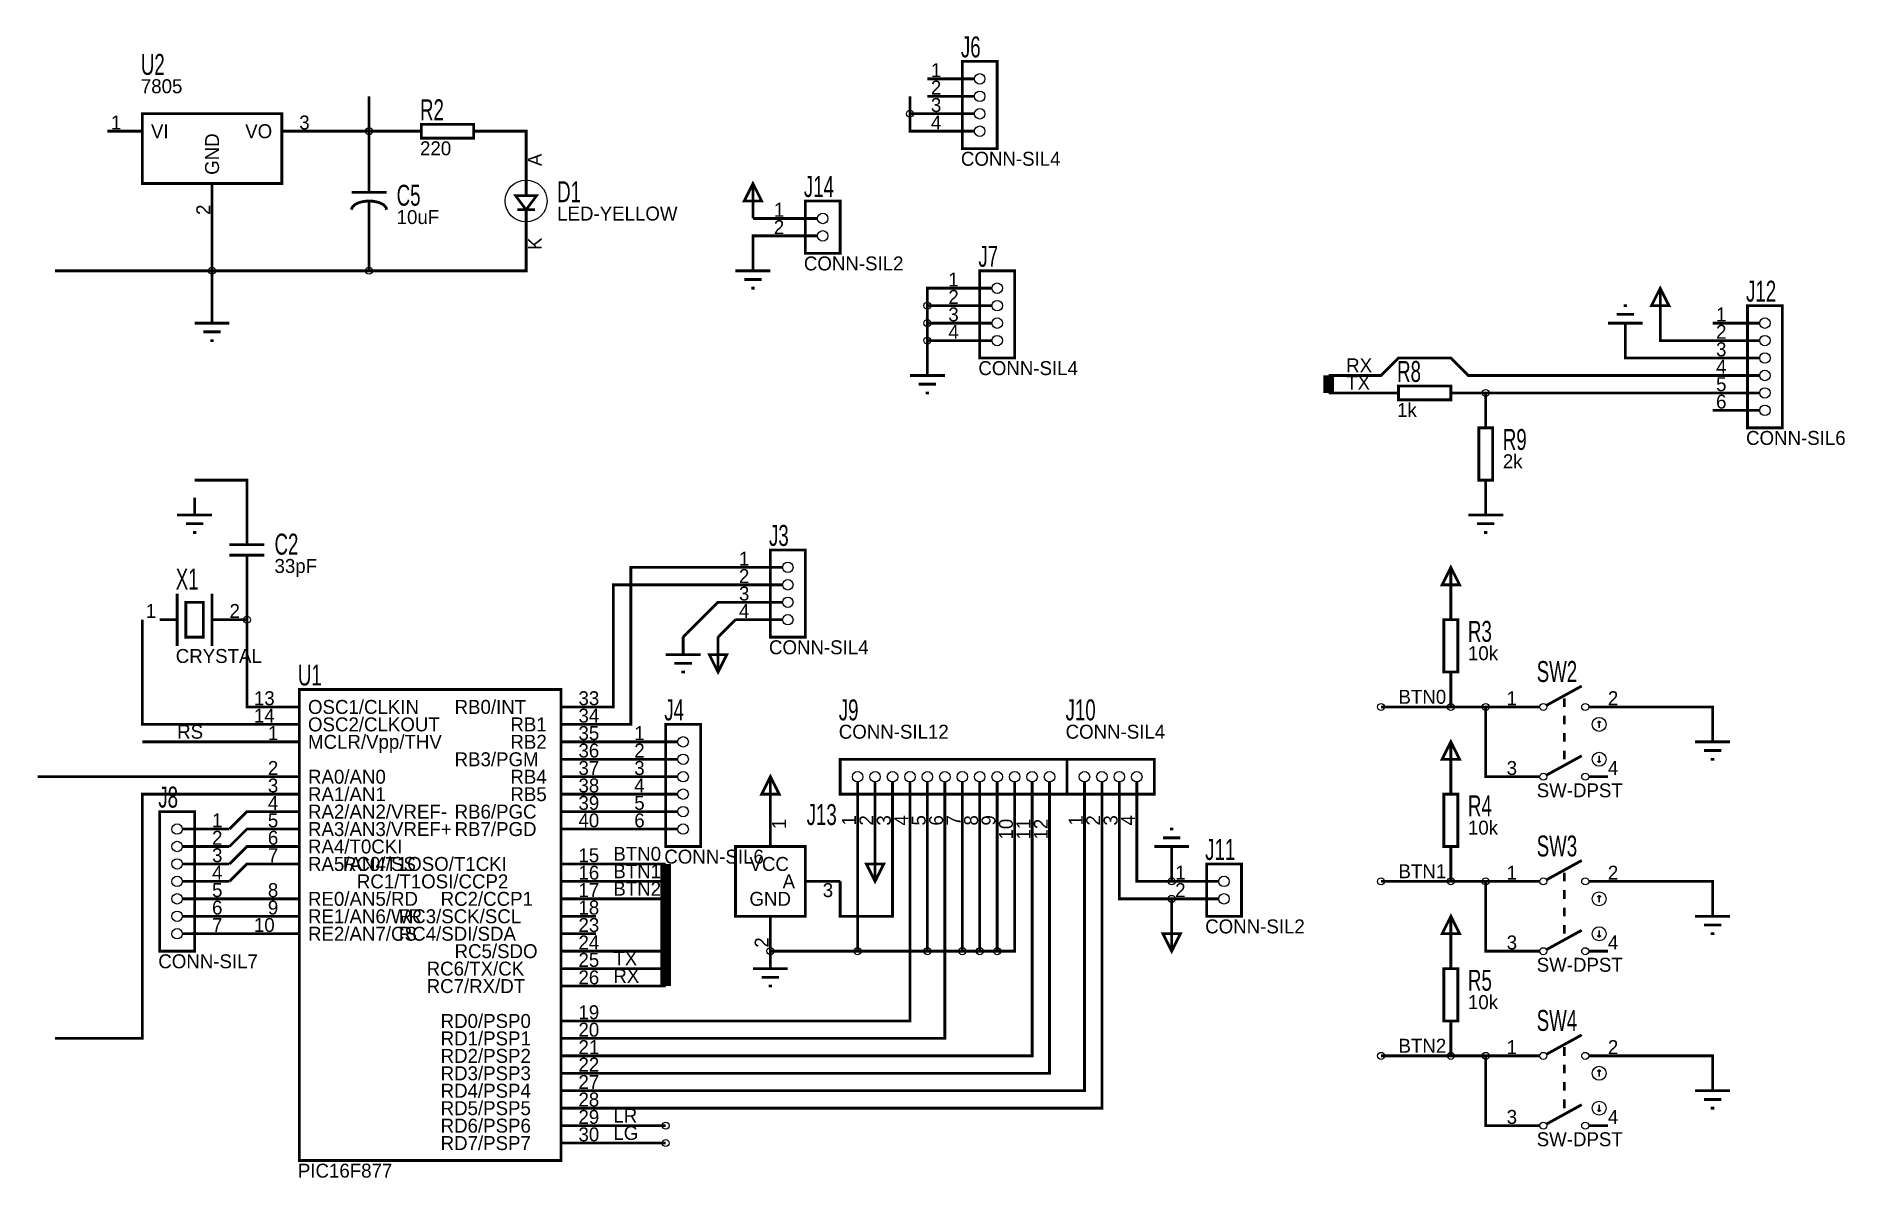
# Model space of a CAD drawing. Header units: inches. Extents: x -6 to 4.4, y -2.6 to 3.9.
import ezdxf

# ---------------------------------------------------------------- set-up
doc = ezdxf.new("R2010")
doc.units = ezdxf.units.IN
doc.layers.get('0').update_dxf_attribs({"linetype": 'CONTINUOUS'})

msp = doc.modelspace()

# ---------------------------------------------------------------- linework, layer by layer
for points, const_width in [([(-0.7, 3.3), (-0.5, 3.3), (-0.5, 3.8), (-0.7, 3.8), (-0.7, 3.3)], 0.016), ([(-0.9, 3.7), (-0.7, 3.7)], 0.016), ([(-0.63, 3.7), (-0.7, 3.7)], 0.016), ([(-4.1, 3.4), (-4.1, 3.6)], 0.016), ([(-0.9, 3.5), (-1, 3.5), (-1, 3.6)], 0.016), ([(-0.9, 3.6), (-0.7, 3.6)], 0.016), ([(-0.63, 3.6), (-0.7, 3.6)], 0.016), ([(-5.4, 3.1), (-4.6, 3.1), (-4.6, 3.5), (-5.4, 3.5), (-5.4, 3.1)], 0.016), ([(-3.8, 3.36), (-3.5, 3.36), (-3.5, 3.44), (-3.8, 3.44), (-3.8, 3.36)], 0.016), ([(-0.9, 3.4), (-1, 3.4), (-1, 3.5)], 0.016), ([(-0.9, 3.5), (-0.7, 3.5)], 0.016), ([(-0.63, 3.5), (-0.7, 3.5)], 0.016), ([(-5.6, 3.4), (-5.4, 3.4)], 0.016), ([(-4.4, 3.4), (-4.6, 3.4)], 0.016), ([(-4.4, 3.4), (-4.1, 3.4)], 0.016), ([(-3.9, 3.4), (-4.1, 3.4)], 0.016), ([(-4.1, 3.2), (-4.1, 3.4)], 0.016), ([(-3.9, 3.4), (-3.8, 3.4)], 0.016), ([(-3.4, 3.4), (-3.5, 3.4)], 0.016), ([(-3.2, 3.2), (-3.2, 3.4), (-3.4, 3.4)], 0.016), ([(-0.9, 3.4), (-0.7, 3.4)], 0.016), ([(-0.63, 3.4), (-0.7, 3.4)], 0.016), ([(-4.1, 3.2), (-4.1, 3.1)], 0.016), ([(-3.2, 3.2), (-3.2, 3.1)], 0.016), ([(-1.95, 3), (-1.9, 3.1), (-1.85, 3), (-1.95, 3)], 0.016), ([(-5, 2.9), (-5, 3.1)], 0.016), ([(-4, 3.05), (-4.2, 3.05)], 0.016), ([(-4.1, 3), (-4.119, 2.999), (-4.137, 2.996), (-4.154, 2.992), (-4.169, 2.986), (-4.182, 2.979), (-4.191, 2.97), (-4.198, 2.961), (-4.2, 2.95)], 0.016), ([(-4.1, 3.1), (-4.1, 3.05)], 0.016), ([(-4.1, 3), (-4.081, 2.999), (-4.063, 2.996), (-4.046, 2.992), (-4.031, 2.986), (-4.018, 2.979), (-4.009, 2.97), (-4.002, 2.961), (-4, 2.95)], 0.016), ([(-4.1, 3), (-4.1, 2.9)], 0.016), ([(-3.2, 2.95), (-3.26, 3.03), (-3.14, 3.03), (-3.2, 2.95)], 0.015), ([(-3.2, 3.1), (-3.2, 3.03)], 0.016), ([(-1.9, 2.9), (-1.9, 3.1)], 0.016), ([(-1.6, 2.7), (-1.4, 2.7), (-1.4, 3), (-1.6, 3), (-1.6, 2.7)], 0.016), ([(-5, 2.9), (-5, 2.6)], 0.016), ([(-4.1, 2.8), (-4.1, 2.9)], 0.016), ([(-3.15, 2.95), (-3.25, 2.95)], 0.015), ([(-3.2, 2.95), (-3.2, 2.9)], 0.016), ([(-3.2, 2.8), (-3.2, 2.9)], 0.016), ([(-1.8, 2.9), (-1.9, 2.9)], 0.016), ([(-1.8, 2.9), (-1.6, 2.9)], 0.016), ([(-1.53, 2.9), (-1.6, 2.9)], 0.016), ([(-4.1, 2.8), (-4.1, 2.6)], 0.016), ([(-3.2, 2.8), (-3.2, 2.6), (-4.1, 2.6)], 0.016), ([(-1.8, 2.8), (-1.9, 2.8), (-1.9, 2.7)], 0.016), ([(-1.8, 2.8), (-1.6, 2.8)], 0.016), ([(-1.53, 2.8), (-1.6, 2.8)], 0.016), ([(-1.9, 2.7), (-1.9, 2.6)], 0.016), ([(-5.9, 2.6), (-5, 2.6)], 0.016), ([(-5, 2.6), (-4.1, 2.6)], 0.016), ([(-5, 2.6), (-5, 2.4)], 0.016), ([(-2, 2.6), (-1.8, 2.6)], 0.016), ([(-0.6, 2.1), (-0.4, 2.1), (-0.4, 2.6), (-0.6, 2.6), (-0.6, 2.1)], 0.016), ([(-1.95, 2.55), (-1.85, 2.55)], 0.016), ([(-1.91, 2.5), (-1.89, 2.5)], 0.016), ([(-0.8, 2.5), (-0.9, 2.5), (-0.9, 2.4)], 0.016), ([(-0.8, 2.5), (-0.6, 2.5)], 0.016), ([(-0.53, 2.5), (-0.6, 2.5)], 0.016), ([(3.25, 2.4), (3.3, 2.5), (3.35, 2.4), (3.25, 2.4)], 0.016), ([(3.3, 2.3), (3.3, 2.5)], 0.016), ([(-5, 2.4), (-5, 2.3)], 0.016), ([(-0.8, 2.4), (-0.9, 2.4), (-0.9, 2.3)], 0.016), ([(-0.8, 2.4), (-0.6, 2.4)], 0.016), ([(-0.53, 2.4), (-0.6, 2.4)], 0.016), ([(3.11, 2.4), (3.09, 2.4)], 0.016), ([(3.8, 1.7), (4, 1.7), (4, 2.4), (3.8, 2.4), (3.8, 1.7)], 0.016), ([(-5.1, 2.3), (-4.9, 2.3)], 0.016), ([(-0.8, 2.3), (-0.9, 2.3)], 0.016), ([(-0.9, 2.3), (-0.9, 2.2)], 0.016), ([(-0.8, 2.3), (-0.6, 2.3)], 0.016), ([(-0.53, 2.3), (-0.6, 2.3)], 0.016), ([(3.2, 2.3), (3, 2.3)], 0.016), ([(3.15, 2.35), (3.05, 2.35)], 0.016), ([(3.1, 2.2), (3.1, 2.3)], 0.016), ([(3.6, 2.2), (3.3, 2.2), (3.3, 2.3)], 0.016), ([(3.6, 2.3), (3.8, 2.3)], 0.016), ([(3.87, 2.3), (3.8, 2.3)], 0.016), ([(-5.05, 2.25), (-4.95, 2.25)], 0.016), ([(-5.01, 2.2), (-4.99, 2.2)], 0.016), ([(-0.9, 2.1), (-0.9, 2.2)], 0.016), ([(-0.8, 2.2), (-0.9, 2.2)], 0.016), ([(-0.8, 2.2), (-0.6, 2.2)], 0.016), ([(-0.53, 2.2), (-0.6, 2.2)], 0.016), ([(3.6, 2.1), (3.1, 2.1), (3.1, 2.2)], 0.016), ([(3.6, 2.2), (3.8, 2.2)], 0.016), ([(3.87, 2.2), (3.8, 2.2)], 0.016), ([(-0.9, 2.1), (-0.9, 2)], 0.016), ([(3.6, 2), (2.2, 2), (2.1, 2.1), (1.8, 2.1), (1.7, 2), (1.4, 2)], 0.016), ([(3.6, 2.1), (3.8, 2.1)], 0.016), ([(3.87, 2.1), (3.8, 2.1)], 0.016), ([(-1, 2), (-0.8, 2)], 0.016), ([(1.4, 1.9), (1.4, 2)], 0.06), ([(3.6, 2), (3.8, 2)], 0.016), ([(3.87, 2), (3.8, 2)], 0.016), ([(-0.95, 1.95), (-0.85, 1.95)], 0.016), ([(-0.91, 1.9), (-0.89, 1.9)], 0.016), ([(1.7, 1.9), (1.4, 1.9)], 0.016), ([(1.7, 1.9), (1.8, 1.9)], 0.016), ([(1.8, 1.86), (2.1, 1.86), (2.1, 1.94), (1.8, 1.94), (1.8, 1.86)], 0.016), ([(2.2, 1.9), (2.1, 1.9)], 0.016), ([(2.2, 1.9), (2.3, 1.9)], 0.016), ([(2.3, 1.8), (2.3, 1.9)], 0.016), ([(3.6, 1.9), (2.3, 1.9)], 0.016), ([(3.6, 1.9), (3.8, 1.9)], 0.016), ([(3.87, 1.9), (3.8, 1.9)], 0.016), ([(2.3, 1.8), (2.3, 1.7)], 0.016), ([(3.6, 1.8), (3.8, 1.8)], 0.016), ([(3.87, 1.8), (3.8, 1.8)], 0.016), ([(2.26, 1.4), (2.34, 1.4), (2.34, 1.7), (2.26, 1.7), (2.26, 1.4)], 0.016), ([(-4.8, 1.2), (-4.8, 1.4), (-5.1, 1.4)], 0.016), ([(2.3, 1.3), (2.3, 1.4)], 0.016), ([(-5.1, 1.3), (-5.1, 1.2)], 0.016), ([(2.3, 1.3), (2.3, 1.3)], 0.016), ([(2.3, 1.3), (2.3, 1.2)], 0.016), ([(-5.2, 1.2), (-5, 1.2)], 0.016), ([(-5.15, 1.15), (-5.05, 1.15)], 0.016), ([(-4.8, 1.2), (-4.8, 1.1)], 0.016), ([(2.2, 1.2), (2.4, 1.2)], 0.016), ([(2.25, 1.15), (2.35, 1.15)], 0.016), ([(-5.11, 1.1), (-5.09, 1.1)], 0.016), ([(-4.7, 1.03), (-4.9, 1.03)], 0.016), ([(-4.8, 1.03), (-4.8, 1.1)], 0.016), ([(2.29, 1.1), (2.31, 1.1)], 0.016), ([(-4.7, 0.97), (-4.9, 0.97)], 0.016), ([(-4.8, 0.97), (-4.8, 0.9)], 0.016), ([(-1.8, 0.5), (-1.6, 0.5), (-1.6, 1), (-1.8, 1), (-1.8, 0.5)], 0.016), ([(-4.8, 0.8), (-4.8, 0.9)], 0.016), ([(-2, 0.9), (-2.6, 0.9), (-2.6, 0), (-2.8, 0)], 0.016), ([(-2, 0.9), (-1.8, 0.9)], 0.016), ([(-1.73, 0.9), (-1.8, 0.9)], 0.016), ([(2.15, 0.8), (2.1, 0.9), (2.05, 0.8), (2.15, 0.8)], 0.016), ([(2.1, 0.7), (2.1, 0.9)], 0.016), ([(-5.2, 0.75), (-5.2, 0.45)], 0.016), ([(-5, 0.75), (-5, 0.45)], 0.016), ([(-4.8, 0.8), (-4.8, 0.6)], 0.016), ([(-2, 0.8), (-2.7, 0.8), (-2.7, 0.1), (-2.8, 0.1)], 0.016), ([(-2, 0.8), (-1.8, 0.8)], 0.016), ([(-1.73, 0.8), (-1.8, 0.8)], 0.016), ([(-5.15, 0.5), (-5.05, 0.5), (-5.05, 0.7), (-5.15, 0.7), (-5.15, 0.5)], 0.016), ([(-2, 0.7), (-2.1, 0.7), (-2.3, 0.5)], 0.016), ([(-2, 0.7), (-1.8, 0.7)], 0.016), ([(-1.73, 0.7), (-1.8, 0.7)], 0.016), ([(2.1, 0.7), (2.1, 0.7)], 0.016), ([(2.1, 0.7), (2.1, 0.6)], 0.016), ([(-5.4, 0.6), (-5.4, 0), (-4.7, 0)], 0.016), ([(-5.3, 0.6), (-5.2, 0.6)], 0.016), ([(-4.9, 0.6), (-5, 0.6)], 0.016), ([(-4.9, 0.6), (-4.8, 0.6)], 0.016), ([(-4.8, 0.6), (-4.8, 0.1), (-4.7, 0.1)], 0.016), ([(-2, 0.6), (-2.1, 0.5)], 0.016), ([(-2, 0.6), (-1.8, 0.6)], 0.016), ([(-1.73, 0.6), (-1.8, 0.6)], 0.016), ([(2.06, 0.3), (2.14, 0.3), (2.14, 0.6), (2.06, 0.6), (2.06, 0.3)], 0.016), ([(-2.3, 0.5), (-2.3, 0.4)], 0.016), ([(-2.1, 0.5), (-2.1, 0.3)], 0.016), ([(-2.4, 0.4), (-2.2, 0.4)], 0.016), ([(-2.35, 0.35), (-2.25, 0.35)], 0.016), ([(-2.05, 0.4), (-2.1, 0.3), (-2.15, 0.4), (-2.05, 0.4)], 0.016), ([(-4.5, -2.5), (-3, -2.5), (-3, 0.2), (-4.5, 0.2), (-4.5, -2.5)], 0.016), ([(-2.31, 0.3), (-2.29, 0.3)], 0.016), ([(2.1, 0.2), (2.1, 0.3)], 0.016), ([(2.1, 0.2), (2.1, 0.1)], 0.016), ([(2.65, 0.11), (2.85, 0.22)], 0.016), ([(-4.7, 0.1), (-4.5, 0.1)], 0.016), ([(-2.8, 0.1), (-3, 0.1)], 0.016), ([(1.7, 0.1), (2.1, 0.1)], 0.016), ([(2.1, 0.1), (2.3, 0.1)], 0.016), ([(2.5, -0.3), (2.3, -0.3), (2.3, 0.1)], 0.016), ([(2.5, 0.1), (2.3, 0.1)], 0.016), ([(2.5, 0.1), (2.6, 0.1)], 0.016), ([(2.6, 0.1), (2.61, 0.1)], 0.016), ([(2.75, 0.15), (2.75, 0.1)], 0.016), ([(2.89, 0.1), (2.9, 0.1)], 0.016), ([(3, 0.1), (2.9, 0.1)], 0.016), ([(3.6, 0), (3.6, 0.1), (3, 0.1)], 0.016), ([(-4.7, 0), (-4.5, 0)], 0.016), ([(-2.8, 0), (-3, 0)], 0.016), ([(-2.4, -0.7), (-2.2, -0.7), (-2.2, 0), (-2.4, 0), (-2.4, -0.7)], 0.016), ([(2.75, 0.05), (2.75, 0)], 0.016), ([(2.95, 0.02), (2.94, 0.01)], 0.008), ([(2.95, 0.02), (2.96, 0.01)], 0.008), ([(2.95, 0.02), (2.95, -0.02)], 0.008), ([(3.6, 0), (3.6, -0.1)], 0.016), ([(-5.4, -0.1), (-4.7, -0.1)], 0.016), ([(-4.7, -0.1), (-4.5, -0.1)], 0.016), ([(-2.8, -0.1), (-3, -0.1)], 0.016), ([(-2.6, -0.1), (-2.8, -0.1)], 0.016), ([(-2.6, -0.1), (-2.4, -0.1)], 0.016), ([(-2.33, -0.1), (-2.4, -0.1)], 0.016), ([(2.15, -0.2), (2.1, -0.1), (2.05, -0.2), (2.15, -0.2)], 0.016), ([(2.1, -0.3), (2.1, -0.1)], 0.016), ([(2.75, -0.05), (2.75, -0.1)], 0.016), ([(3.7, -0.1), (3.5, -0.1)], 0.016), ([(-2.8, -0.2), (-3, -0.2)], 0.016), ([(-2.6, -0.2), (-2.8, -0.2)], 0.016), ([(-2.6, -0.2), (-2.4, -0.2)], 0.016), ([(-2.33, -0.2), (-2.4, -0.2)], 0.016), ([(-1.4, -0.4), (-0.1, -0.4), (-0.1, -0.2), (-1.4, -0.2), (-1.4, -0.4)], 0.016), ([(-0.1, -0.4), (0.4, -0.4), (0.4, -0.2), (-0.1, -0.2), (-0.1, -0.4)], 0.016), ([(2.65, -0.29), (2.85, -0.18)], 0.016), ([(2.75, -0.15), (2.75, -0.2)], 0.016), ([(2.95, -0.22), (2.94, -0.21)], 0.008), ([(2.95, -0.22), (2.95, -0.18)], 0.008), ([(2.95, -0.22), (2.96, -0.21)], 0.008), ([(3.65, -0.15), (3.55, -0.15)], 0.016), ([(3.61, -0.2), (3.59, -0.2)], 0.016), ([(-6, -0.3), (-4.7, -0.3)], 0.016), ([(-4.7, -0.3), (-4.5, -0.3)], 0.016), ([(-2.8, -0.3), (-3, -0.3)], 0.016), ([(-2.6, -0.3), (-2.8, -0.3)], 0.016), ([(-2.6, -0.3), (-2.4, -0.3)], 0.016), ([(-2.33, -0.3), (-2.4, -0.3)], 0.016), ([(-1.85, -0.4), (-1.8, -0.3), (-1.75, -0.4), (-1.85, -0.4)], 0.016), ([(-1.8, -0.5), (-1.8, -0.3)], 0.016), ([(2.1, -0.3), (2.1, -0.3)], 0.016), ([(2.1, -0.3), (2.1, -0.4)], 0.016), ([(2.5, -0.3), (2.6, -0.3)], 0.016), ([(2.6, -0.3), (2.61, -0.3)], 0.016), ([(2.89, -0.3), (2.9, -0.3)], 0.016), ([(3, -0.3), (2.9, -0.3)], 0.016), ([(-5.9, -1.8), (-5.4, -1.8), (-5.4, -0.4), (-4.7, -0.4)], 0.016), ([(-4.7, -0.4), (-4.5, -0.4)], 0.016), ([(-2.8, -0.4), (-3, -0.4)], 0.016), ([(-2.6, -0.4), (-2.8, -0.4)], 0.016), ([(-2.6, -0.4), (-2.4, -0.4)], 0.016), ([(-2.33, -0.4), (-2.4, -0.4)], 0.016), ([(-1.3, -0.33), (-1.3, -0.4)], 0.016), ([(-1.3, -0.6), (-1.3, -0.4)], 0.016), ([(-1.2, -0.33), (-1.2, -0.4)], 0.016), ([(-1.2, -0.6), (-1.2, -0.4)], 0.016), ([(-1.1, -0.33), (-1.1, -0.4)], 0.016), ([(-1.1, -0.6), (-1.1, -0.4)], 0.016), ([(-1, -0.33), (-1, -0.4)], 0.016), ([(-1, -0.6), (-1, -0.4)], 0.016), ([(-0.9, -0.33), (-0.9, -0.4)], 0.016), ([(-0.9, -0.6), (-0.9, -0.4)], 0.016), ([(-0.8, -0.33), (-0.8, -0.4)], 0.016), ([(-0.8, -0.6), (-0.8, -0.4)], 0.016), ([(-0.7, -0.33), (-0.7, -0.4)], 0.016), ([(-0.7, -0.6), (-0.7, -0.4)], 0.016), ([(-0.6, -0.33), (-0.6, -0.4)], 0.016), ([(-0.6, -0.6), (-0.6, -0.4)], 0.016), ([(-0.5, -0.33), (-0.5, -0.4)], 0.016), ([(-0.5, -0.6), (-0.5, -0.4)], 0.016), ([(-0.4, -0.33), (-0.4, -0.4)], 0.016), ([(-0.4, -0.6), (-0.4, -0.4)], 0.016), ([(-0.3, -0.33), (-0.3, -0.4)], 0.016), ([(-0.3, -0.6), (-0.3, -0.4)], 0.016), ([(-0.2, -0.33), (-0.2, -0.4)], 0.016), ([(-0.2, -0.6), (-0.2, -0.4)], 0.016), ([(0, -0.33), (0, -0.4)], 0.016), ([(0, -0.6), (0, -0.4)], 0.016), ([(0.1, -0.33), (0.1, -0.4)], 0.016), ([(0.1, -0.6), (0.1, -0.4)], 0.016), ([(0.2, -0.33), (0.2, -0.4)], 0.016), ([(0.2, -0.6), (0.2, -0.4)], 0.016), ([(0.3, -0.33), (0.3, -0.4)], 0.016), ([(0.3, -0.6), (0.3, -0.4)], 0.016), ([(2.06, -0.7), (2.14, -0.7), (2.14, -0.4), (2.06, -0.4), (2.06, -0.7)], 0.016), ([(-5.3, -1.3), (-5.1, -1.3), (-5.1, -0.5), (-5.3, -0.5), (-5.3, -1.3)], 0.016), ([(-4.7, -0.5), (-4.8, -0.5), (-4.9, -0.6)], 0.016), ([(-4.7, -0.5), (-4.5, -0.5)], 0.016), ([(-2.8, -0.5), (-3, -0.5)], 0.016), ([(-2.6, -0.5), (-2.8, -0.5)], 0.016), ([(-2.6, -0.5), (-2.4, -0.5)], 0.016), ([(-2.33, -0.5), (-2.4, -0.5)], 0.016), ([(-1.8, -0.5), (-1.8, -0.5)], 0.016), ([(-1.8, -0.5), (-1.8, -0.7)], 0.016), ([(-5.17, -0.6), (-5.1, -0.6)], 0.016), ([(-4.9, -0.6), (-5.1, -0.6)], 0.016), ([(-4.7, -0.6), (-4.8, -0.6), (-4.9, -0.7)], 0.016), ([(-4.7, -0.6), (-4.5, -0.6)], 0.016), ([(-2.8, -0.6), (-3, -0.6)], 0.016), ([(-1, -0.6), (-1, -1.7), (-2.8, -1.7)], 0.016), ([(-0.8, -0.6), (-0.8, -1.8), (-2.8, -1.8)], 0.016), ([(-2.6, -0.6), (-2.8, -0.6)], 0.016), ([(0.1, -0.6), (0.1, -2.2), (-2.8, -2.2)], 0.016), ([(0, -0.6), (0, -2.1), (-2.8, -2.1)], 0.016), ([(-0.2, -0.6), (-0.2, -2), (-2.8, -2)], 0.016), ([(-0.3, -0.6), (-0.3, -1.9), (-2.8, -1.9)], 0.016), ([(-2.6, -0.6), (-2.4, -0.6)], 0.016), ([(-2.33, -0.6), (-2.4, -0.6)], 0.016), ([(-1.1, -0.6), (-1.1, -1.1), (-1.4, -1.1), (-1.4, -0.9)], 0.016), ([(-1.3, -0.6), (-1.3, -1.3)], 0.016), ([(-1.2, -0.6), (-1.2, -0.7)], 0.016), ([(-0.9, -0.6), (-0.9, -1.3)], 0.016), ([(-0.7, -0.6), (-0.7, -1.3)], 0.016), ([(-0.6, -0.6), (-0.6, -1.3)], 0.016), ([(-0.5, -0.6), (-0.5, -1.3)], 0.016), ([(-0.4, -0.6), (-0.4, -1.3), (-0.5, -1.3)], 0.016), ([(0.2, -0.6), (0.2, -1), (0.5, -1), (0.5, -1)], 0.016), ([(0.3, -0.6), (0.3, -0.9), (0.5, -0.9), (0.5, -0.9)], 0.016), ([(0.51, -0.6), (0.49, -0.6)], 0.016), ([(-5.17, -0.7), (-5.1, -0.7)], 0.016), ([(-4.9, -0.7), (-5.1, -0.7)], 0.016), ([(-4.7, -0.7), (-4.8, -0.7), (-4.9, -0.8)], 0.016), ([(-4.7, -0.7), (-4.5, -0.7)], 0.016), ([(-2, -1.1), (-1.6, -1.1), (-1.6, -0.7), (-2, -0.7), (-2, -1.1)], 0.016), ([(-1.2, -0.7), (-1.2, -0.9)], 0.016), ([(0.6, -0.7), (0.4, -0.7)], 0.016), ([(0.55, -0.65), (0.45, -0.65)], 0.016), ([(0.5, -0.8), (0.5, -0.7)], 0.016), ([(2.1, -0.8), (2.1, -0.7)], 0.016), ([(-5.17, -0.8), (-5.1, -0.8)], 0.016), ([(-4.9, -0.8), (-5.1, -0.8)], 0.016), ([(-4.7, -0.8), (-4.8, -0.8), (-4.9, -0.9)], 0.016), ([(-4.7, -0.8), (-4.5, -0.8)], 0.016), ([(-2.8, -0.8), (-3, -0.8)], 0.016), ([(-2.4, -0.8), (-2.8, -0.8)], 0.016), ([(-2.4, -0.8), (-2.4, -0.9)], 0.06), ([(-1.15, -0.8), (-1.2, -0.9), (-1.25, -0.8), (-1.15, -0.8)], 0.016), ([(0.5, -0.8), (0.5, -0.9)], 0.016), ([(0.7, -1.1), (0.9, -1.1), (0.9, -0.8), (0.7, -0.8), (0.7, -1.1)], 0.016), ([(2.1, -0.8), (2.1, -0.9)], 0.016), ([(2.65, -0.89), (2.85, -0.78)], 0.016), ([(-5.17, -0.9), (-5.1, -0.9)], 0.016), ([(-4.9, -0.9), (-5.1, -0.9)], 0.016), ([(-2.8, -0.9), (-3, -0.9)], 0.016), ([(-2.4, -0.9), (-2.8, -0.9)], 0.016), ([(-2.4, -0.9), (-2.4, -1)], 0.06), ([(-1.4, -0.9), (-1.6, -0.9)], 0.016), ([(0.5, -0.9), (0.7, -0.9)], 0.016), ([(0.77, -0.9), (0.7, -0.9)], 0.016), ([(1.7, -0.9), (2.1, -0.9)], 0.016), ([(2.1, -0.9), (2.3, -0.9)], 0.016), ([(2.5, -1.3), (2.3, -1.3), (2.3, -0.9)], 0.016), ([(2.5, -0.9), (2.3, -0.9)], 0.016), ([(2.5, -0.9), (2.6, -0.9)], 0.016), ([(2.6, -0.9), (2.61, -0.9)], 0.016), ([(2.75, -0.85), (2.75, -0.9)], 0.016), ([(2.89, -0.9), (2.9, -0.9)], 0.016), ([(3, -0.9), (2.9, -0.9)], 0.016), ([(3.6, -1), (3.6, -0.9), (3, -0.9)], 0.016), ([(-5.17, -1), (-5.1, -1)], 0.016), ([(-4.9, -1), (-5.1, -1)], 0.016), ([(-4.7, -1), (-4.9, -1)], 0.016), ([(-4.7, -1), (-4.5, -1)], 0.016), ([(-2.8, -1), (-3, -1)], 0.016), ([(-2.4, -1), (-2.8, -1)], 0.016), ([(-2.4, -1), (-2.4, -1.3)], 0.06), ([(0.5, -1.1), (0.5, -1)], 0.016), ([(0.5, -1), (0.7, -1)], 0.016), ([(0.77, -1), (0.7, -1)], 0.016), ([(2.75, -0.95), (2.75, -1)], 0.016), ([(2.95, -0.98), (2.94, -0.99)], 0.008), ([(2.95, -0.98), (2.96, -0.99)], 0.008), ([(2.95, -0.98), (2.95, -1.02)], 0.008), ([(3.6, -1), (3.6, -1.1)], 0.016), ([(-5.17, -1.1), (-5.1, -1.1)], 0.016), ([(-4.9, -1.1), (-5.1, -1.1)], 0.016), ([(-4.7, -1.1), (-4.9, -1.1)], 0.016), ([(-4.7, -1.1), (-4.5, -1.1)], 0.016), ([(-2.8, -1.1), (-3, -1.1)], 0.016), ([(-1.8, -1.3), (-1.8, -1.1)], 0.016), ([(0.5, -1.1), (0.5, -1.3)], 0.016), ([(2.15, -1.2), (2.1, -1.1), (2.05, -1.2), (2.15, -1.2)], 0.016), ([(2.1, -1.3), (2.1, -1.1)], 0.016), ([(2.75, -1.05), (2.75, -1.1)], 0.016), ([(3.7, -1.1), (3.5, -1.1)], 0.016), ([(-5.17, -1.2), (-5.1, -1.2)], 0.016), ([(-4.9, -1.2), (-5.1, -1.2)], 0.016), ([(-4.7, -1.2), (-4.9, -1.2)], 0.016), ([(-4.7, -1.2), (-4.5, -1.2)], 0.016), ([(-2.8, -1.2), (-3, -1.2)], 0.016), ([(0.55, -1.2), (0.5, -1.3), (0.45, -1.2), (0.55, -1.2)], 0.016), ([(2.65, -1.29), (2.85, -1.18)], 0.016), ([(2.75, -1.15), (2.75, -1.2)], 0.016), ([(2.95, -1.22), (2.94, -1.21)], 0.008), ([(2.95, -1.22), (2.95, -1.18)], 0.008), ([(2.95, -1.22), (2.96, -1.21)], 0.008), ([(3.65, -1.15), (3.55, -1.15)], 0.016), ([(3.61, -1.2), (3.59, -1.2)], 0.016), ([(-2.8, -1.3), (-3, -1.3)], 0.016), ([(-2.4, -1.3), (-2.8, -1.3)], 0.016), ([(-2.4, -1.3), (-2.4, -1.4)], 0.06), ([(-1.8, -1.3), (-1.8, -1.3)], 0.016), ([(-1.3, -1.3), (-1.8, -1.3), (-1.8, -1.3)], 0.016), ([(-1.8, -1.3), (-1.8, -1.4)], 0.016), ([(-0.9, -1.3), (-1.3, -1.3)], 0.016), ([(-0.9, -1.3), (-0.7, -1.3)], 0.016), ([(-0.7, -1.3), (-0.6, -1.3)], 0.016), ([(-0.6, -1.3), (-0.5, -1.3)], 0.016), ([(2.1, -1.3), (2.1, -1.3)], 0.016), ([(2.1, -1.3), (2.1, -1.4)], 0.016), ([(2.5, -1.3), (2.6, -1.3)], 0.016), ([(2.6, -1.3), (2.61, -1.3)], 0.016), ([(2.89, -1.3), (2.9, -1.3)], 0.016), ([(3, -1.3), (2.9, -1.3)], 0.016), ([(-2.8, -1.4), (-3, -1.4)], 0.016), ([(-2.4, -1.4), (-2.8, -1.4)], 0.016), ([(-2.4, -1.5), (-2.4, -1.4)], 0.06), ([(-1.9, -1.4), (-1.7, -1.4)], 0.016), ([(-1.85, -1.45), (-1.75, -1.45)], 0.016), ([(2.06, -1.7), (2.14, -1.7), (2.14, -1.4), (2.06, -1.4), (2.06, -1.7)], 0.016), ([(-2.8, -1.5), (-3, -1.5)], 0.016), ([(-2.4, -1.5), (-2.8, -1.5)], 0.016), ([(-1.81, -1.5), (-1.79, -1.5)], 0.016), ([(-2.8, -1.7), (-3, -1.7)], 0.016), ([(2.1, -1.8), (2.1, -1.7)], 0.016), ([(-2.8, -1.8), (-3, -1.8)], 0.016), ([(2.1, -1.8), (2.1, -1.9)], 0.016), ([(2.65, -1.89), (2.85, -1.78)], 0.016), ([(2.75, -1.85), (2.75, -1.9)], 0.016), ([(-2.8, -1.9), (-3, -1.9)], 0.016), ([(1.7, -1.9), (2.1, -1.9)], 0.016), ([(2.1, -1.9), (2.3, -1.9)], 0.016), ([(2.5, -2.3), (2.3, -2.3), (2.3, -1.9)], 0.016), ([(2.5, -1.9), (2.3, -1.9)], 0.016), ([(2.5, -1.9), (2.6, -1.9)], 0.016), ([(2.6, -1.9), (2.61, -1.9)], 0.016), ([(2.75, -1.95), (2.75, -2)], 0.016), ([(2.89, -1.9), (2.9, -1.9)], 0.016), ([(3, -1.9), (2.9, -1.9)], 0.016), ([(3.6, -2), (3.6, -1.9), (3, -1.9)], 0.016), ([(-2.8, -2), (-3, -2)], 0.016), ([(2.75, -2.05), (2.75, -2.1)], 0.016), ([(2.95, -1.98), (2.94, -1.99)], 0.008), ([(2.95, -1.98), (2.96, -1.99)], 0.008), ([(2.95, -1.98), (2.95, -2.02)], 0.008), ([(3.6, -2), (3.6, -2.1)], 0.016), ([(-2.8, -2.1), (-3, -2.1)], 0.016), ([(2.65, -2.29), (2.85, -2.18)], 0.016), ([(2.75, -2.15), (2.75, -2.2)], 0.016), ([(2.95, -2.22), (2.95, -2.18)], 0.008), ([(3.7, -2.1), (3.5, -2.1)], 0.016), ([(3.65, -2.15), (3.55, -2.15)], 0.016), ([(-2.8, -2.2), (-3, -2.2)], 0.016), ([(2.95, -2.22), (2.94, -2.21)], 0.008), ([(2.95, -2.22), (2.96, -2.21)], 0.008), ([(3.61, -2.2), (3.59, -2.2)], 0.016), ([(-2.8, -2.3), (-3, -2.3)], 0.016), ([(-2.8, -2.3), (-2.4, -2.3)], 0.016), ([(2.5, -2.3), (2.6, -2.3)], 0.016), ([(2.6, -2.3), (2.61, -2.3)], 0.016), ([(2.89, -2.3), (2.9, -2.3)], 0.016), ([(3, -2.3), (2.9, -2.3)], 0.016), ([(-2.8, -2.4), (-3, -2.4)], 0.016), ([(-2.8, -2.4), (-2.4, -2.4)], 0.016)]:
    msp.add_lwpolyline(points, dxfattribs=dict(const_width=const_width))
for centre, radius in [((-0.6, 3.7), 0.03), ((-0.6, 3.6), 0.03), ((-0.6, 3.5), 0.03), ((-1, 3.5), 0.02), ((-0.6, 3.4), 0.03), ((-4.1, 3.4), 0.02), ((-3.2, 3), 0.12), ((-1.5, 2.9), 0.03), ((-1.5, 2.8), 0.03), ((-5, 2.6), 0.02), ((-4.1, 2.6), 0.02), ((-0.5, 2.5), 0.03), ((-0.9, 2.4), 0.02), ((-0.5, 2.4), 0.03), ((-0.9, 2.3), 0.02), ((-0.5, 2.3), 0.03), ((3.9, 2.3), 0.03), ((-0.9, 2.2), 0.02), ((-0.5, 2.2), 0.03), ((3.9, 2.2), 0.03), ((3.9, 2.1), 0.03), ((3.9, 2), 0.03), ((2.3, 1.9), 0.02), ((3.9, 1.9), 0.03), ((3.9, 1.8), 0.03), ((-1.7, 0.9), 0.03), ((-1.7, 0.8), 0.03), ((-1.7, 0.7), 0.03), ((-1.7, 0.6), 0.03), ((-4.8, 0.6), 0.02), ((1.7, 0.1), 0.02), ((2.1, 0.1), 0.02), ((2.3, 0.1), 0.02), ((2.63, 0.1), 0.02), ((2.87, 0.1), 0.02), ((2.95, 0), 0.04), ((-2.3, -0.1), 0.03), ((-2.3, -0.2), 0.03), ((2.95, -0.2), 0.04), ((-2.3, -0.3), 0.03), ((-1.3, -0.3), 0.03), ((-1.2, -0.3), 0.03), ((-1.1, -0.3), 0.03), ((-1, -0.3), 0.03), ((-0.9, -0.3), 0.03), ((-0.8, -0.3), 0.03), ((-0.7, -0.3), 0.03), ((-0.6, -0.3), 0.03), ((-0.5, -0.3), 0.03), ((-0.4, -0.3), 0.03), ((-0.3, -0.3), 0.03), ((-0.2, -0.3), 0.03), ((0, -0.3), 0.03), ((0.1, -0.3), 0.03), ((0.2, -0.3), 0.03), ((0.3, -0.3), 0.03), ((2.63, -0.3), 0.02), ((2.87, -0.3), 0.02), ((-2.3, -0.4), 0.03), ((-2.3, -0.5), 0.03), ((-5.2, -0.6), 0.03), ((-2.3, -0.6), 0.03), ((-5.2, -0.7), 0.03), ((-5.2, -0.8), 0.03), ((-5.2, -0.9), 0.03), ((0.5, -0.9), 0.02), ((0.8, -0.9), 0.03), ((1.7, -0.9), 0.02), ((2.1, -0.9), 0.02), ((2.3, -0.9), 0.02), ((2.63, -0.9), 0.02), ((2.87, -0.9), 0.02), ((-5.2, -1), 0.03), ((0.5, -1), 0.02), ((0.8, -1), 0.03), ((2.95, -1), 0.04), ((-5.2, -1.1), 0.03), ((-5.2, -1.2), 0.03), ((2.95, -1.2), 0.04), ((-1.8, -1.3), 0.02), ((-1.3, -1.3), 0.02), ((-0.9, -1.3), 0.02), ((-0.7, -1.3), 0.02), ((-0.6, -1.3), 0.02), ((-0.5, -1.3), 0.02), ((2.63, -1.3), 0.02), ((2.87, -1.3), 0.02), ((1.7, -1.9), 0.02), ((2.1, -1.9), 0.02), ((2.3, -1.9), 0.02), ((2.63, -1.9), 0.02), ((2.87, -1.9), 0.02), ((2.95, -2), 0.04), ((2.95, -2.2), 0.04), ((-2.4, -2.3), 0.02), ((2.63, -2.3), 0.02), ((2.87, -2.3), 0.02), ((-2.4, -2.4), 0.02)]:
    msp.add_circle(centre, radius)

# ---------------------------------------------------------------- texts
at = {"width": 0.666667}
for s, p in [('J6', (-0.708, 3.823)), ('U2', (-5.408, 3.723)), ('R2', (-3.808, 3.463)), ('D1', (-3.022, 2.993)), ('J14', (-1.608, 3.023)), ('C5', (-3.942, 2.973)), ('J7', (-0.608, 2.623)), ('J12', (3.792, 2.423)), ('R8', (1.792, 1.963)), ('R9', (2.398, 1.573)), ('J3', (-1.808, 1.023)), ('C2', (-4.642, 0.973)), ('X1', (-5.208, 0.773)), ('R3', (2.198, 0.473)), ('U1', (-4.508, 0.223)), ('SW2', (2.592, 0.243)), ('J4', (-2.408, 0.023)), ('J9', (-1.408, 0.023)), ('J10', (-0.108, 0.023)), ('J8', (-5.308, -0.477)), ('R4', (2.198, -0.527)), ('J13', (-1.592, -0.577)), ('J11', (0.692, -0.777)), ('SW3', (2.592, -0.757)), ('R5', (2.198, -1.527)), ('SW4', (2.592, -1.757))]:
    msp.add_text(s, height=0.12, dxfattribs=at).set_placement(p)
for s, p in [('1', (-0.88, 3.71)), ('7805', (-5.408, 3.618)), ('2', (-0.88, 3.61)), ('3', (-0.88, 3.51)), ('1', (-5.58, 3.41)), ('VI', (-5.35, 3.36)), ('VO', (-4.81, 3.36)), ('3', (-4.5, 3.41)), ('4', (-0.88, 3.41)), ('220', (-3.808, 3.262)), ('CONN-SIL4', (-0.708, 3.202)), ('10uF', (-3.942, 2.868)), ('LED-YELLOW', (-3.022, 2.888)), ('1', (-1.78, 2.91)), ('2', (-1.78, 2.81)), ('CONN-SIL2', (-1.608, 2.602)), ('2', (-0.78, 2.41)), ('1', (-0.78, 2.51)), ('3', (-0.78, 2.31)), ('1', (3.62, 2.31)), ('4', (-0.78, 2.21)), ('2', (3.62, 2.21)), ('3', (3.62, 2.11)), ('CONN-SIL4', (-0.608, 2.002)), ('RX', (1.5, 2.018)), ('4', (3.62, 2.01)), ('TX', (1.5, 1.918)), ('5', (3.62, 1.91)), ('6', (3.62, 1.81)), ('1k', (1.792, 1.762)), ('CONN-SIL6', (3.792, 1.602)), ('2k', (2.398, 1.468)), ('33pF', (-4.642, 0.868)), ('1', (-1.98, 0.91)), ('2', (-1.98, 0.81)), ('3', (-1.98, 0.71)), ('1', (-5.38, 0.61)), ('2', (-4.9, 0.61)), ('4', (-1.98, 0.61)), ('CRYSTAL', (-5.208, 0.352)), ('CONN-SIL4', (-1.808, 0.402)), ('10k', (2.198, 0.368)), ('13', (-4.76, 0.11)), ('OSC1/CLKIN', (-4.45, 0.06)), ('RB0/INT', (-3.61, 0.06)), ('33', (-2.9, 0.11)), ('BTN0', (1.8, 0.118)), ('1', (2.42, 0.11)), ('2', (3, 0.11)), ('14', (-4.76, 0.01)), ('OSC2/CLKOUT', (-4.45, -0.04)), ('RB1', (-3.29, -0.04)), ('34', (-2.9, 0.01)), ('RS', (-5.2, -0.082)), ('1', (-4.68, -0.09)), ('MCLR/Vpp/THV', (-4.45, -0.14)), ('RB2', (-3.29, -0.14)), ('35', (-2.9, -0.09)), ('1', (-2.58, -0.09)), ('CONN-SIL12', (-1.408, -0.082)), ('CONN-SIL4', (-0.108, -0.082)), ('RB3/PGM', (-3.61, -0.24)), ('36', (-2.9, -0.19)), ('2', (-2.58, -0.19)), ('3', (-4.68, -0.39)), ('2', (-4.68, -0.29)), ('RA0/AN0', (-4.45, -0.34)), ('RB4', (-3.29, -0.34)), ('37', (-2.9, -0.29)), ('38', (-2.9, -0.39)), ('4', (-2.58, -0.39)), ('3', (-2.58, -0.29)), ('3', (2.42, -0.29)), ('4', (3, -0.29)), ('4', (-4.68, -0.49)), ('RA1/AN1', (-4.45, -0.44)), ('RB5', (-3.29, -0.44)), ('39', (-2.9, -0.49)), ('5', (-2.58, -0.49)), ('SW-DPST', (2.592, -0.418)), ('1', (-5, -0.59)), ('5', (-4.68, -0.59)), ('RA2/AN2/VREF-', (-4.45, -0.54)), ('RB6/PGC', (-3.61, -0.54)), ('40', (-2.9, -0.59)), ('6', (-2.58, -0.59)), ('2', (-5, -0.69)), ('6', (-4.68, -0.69)), ('RA3/AN3/VREF+', (-4.45, -0.64)), ('RB7/PGD', (-3.61, -0.64)), ('10k', (2.198, -0.632)), ('3', (-5, -0.79)), ('7', (-4.68, -0.79)), ('RA4/T0CKI', (-4.45, -0.74)), ('15', (-2.9, -0.79)), ('BTN0', (-2.7, -0.782)), ('CONN-SIL6', (-2.408, -0.798)), ('4', (-5, -0.89)), ('RA5/AN4/SS', (-4.45, -0.84)), ('RC0/T1OSO/T1CKI', (-4.25, -0.84)), ('16', (-2.9, -0.89)), ('BTN1', (-2.7, -0.882)), ('VCC', (-1.92, -0.84)), ('1', (0.52, -0.89)), ('BTN1', (1.8, -0.882)), ('1', (2.42, -0.89)), ('2', (3, -0.89)), ('5', (-5, -0.99)), ('8', (-4.68, -0.99)), ('RC1/T1OSI/CCP2', (-4.17, -0.94)), ('17', (-2.9, -0.99)), ('BTN2', (-2.7, -0.982)), ('A', (-1.73, -0.94)), ('3', (-1.5, -0.99)), ('2', (0.52, -0.99)), ('6', (-5, -1.09)), ('9', (-4.68, -1.09)), ('RE0/AN5/RD', (-4.45, -1.04)), ('RC2/CCP1', (-3.69, -1.04)), ('18', (-2.9, -1.09)), ('GND', (-1.92, -1.04)), ('7', (-5, -1.19)), ('10', (-4.76, -1.19)), ('RE1/AN6/WR', (-4.45, -1.14)), ('RC3/SCK/SCL', (-3.93, -1.14)), ('23', (-2.9, -1.19)), ('CONN-SIL2', (0.692, -1.198)), ('RE2/AN7/CS', (-4.45, -1.24)), ('RC4/SDI/SDA', (-3.93, -1.24)), ('24', (-2.9, -1.29)), ('3', (2.42, -1.29)), ('4', (3, -1.29)), ('CONN-SIL7', (-5.308, -1.398)), ('RC5/SDO', (-3.61, -1.34)), ('25', (-2.9, -1.39)), ('TX', (-2.7, -1.382)), ('SW-DPST', (2.592, -1.418)), ('RC6/TX/CK', (-3.77, -1.44)), ('26', (-2.9, -1.49)), ('RX', (-2.7, -1.482)), ('RC7/RX/DT', (-3.77, -1.54)), ('10k', (2.198, -1.632)), ('RD0/PSP0', (-3.69, -1.74)), ('19', (-2.9, -1.69)), ('RD1/PSP1', (-3.69, -1.84)), ('20', (-2.9, -1.79)), ('RD2/PSP2', (-3.69, -1.94)), ('21', (-2.9, -1.89)), ('BTN2', (1.8, -1.882)), ('1', (2.42, -1.89)), ('2', (3, -1.89)), ('RD3/PSP3', (-3.69, -2.04)), ('22', (-2.9, -1.99)), ('RD4/PSP4', (-3.69, -2.14)), ('27', (-2.9, -2.09)), ('RD5/PSP5', (-3.69, -2.24)), ('28', (-2.9, -2.19)), ('RD6/PSP6', (-3.69, -2.34)), ('29', (-2.9, -2.29)), ('LR', (-2.7, -2.282)), ('3', (2.42, -2.29)), ('4', (3, -2.29)), ('RD7/PSP7', (-3.69, -2.44)), ('30', (-2.9, -2.39)), ('LG', (-2.7, -2.382)), ('SW-DPST', (2.592, -2.418)), ('PIC16F877', (-4.508, -2.598))]:
    msp.add_text(s, height=0.08).set_placement(p)
for s, p in [('GND', (-4.96, 3.15)), ('A', (-3.11, 3.2)), ('2', (-5.01, 2.92)), ('K', (-3.11, 2.72)), ('1', (-1.71, -0.6)), ('1', (-1.31, -0.58)), ('2', (-1.21, -0.58)), ('3', (-1.11, -0.58)), ('4', (-1.01, -0.58)), ('5', (-0.91, -0.58)), ('6', (-0.81, -0.58)), ('7', (-0.71, -0.58)), ('8', (-0.61, -0.58)), ('9', (-0.51, -0.58)), ('10', (-0.41, -0.66)), ('11', (-0.31, -0.66)), ('12', (-0.21, -0.66)), ('1', (-0.01, -0.58)), ('2', (0.09, -0.58)), ('3', (0.19, -0.58)), ('4', (0.29, -0.58)), ('2', (-1.81, -1.28))]:
    msp.add_text(s, height=0.08, rotation=90).set_placement(p)

doc.saveas('drawing.dxf')
